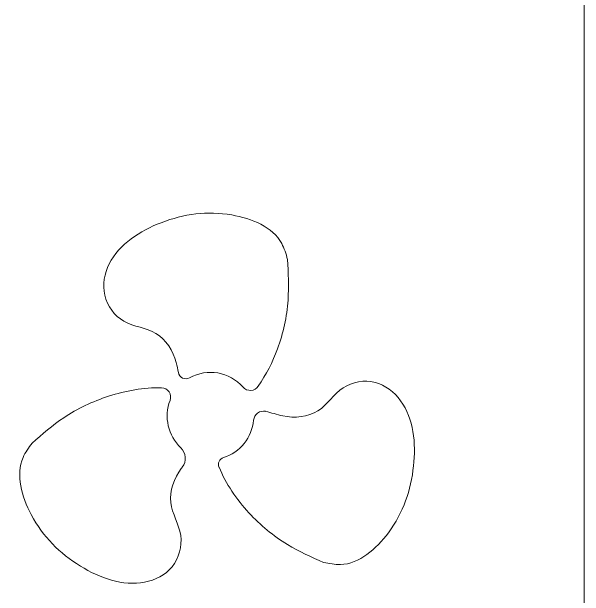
# Model space of a CAD drawing. Header units: metres. Extents: x -2538 to 7610, y -1082 to -498.
# Drawn here: x 284 to 367.6, y -1025.3 to -939.9 of the extents above; entities that cross this region are included whole.
import ezdxf

# ---------------------------------------------------------------- set-up
doc = ezdxf.new("R2010")
doc.units = ezdxf.units.M
doc.linetypes.add('AUSGEZOGEN', pattern=[0])
doc.layers.add('Standard', color=7, linetype='AUSGEZOGEN', lineweight=25)

# ---------------------------------------------------------------- blocks, each defined once
blk = doc.blocks.new('COMPLEXOBJECT_9')
at = {"layer": 'Standard', "color": 7, "linetype": 'AUSGEZOGEN', "lineweight": 13}
for centre, major_axis, start_param, end_param in [((320.74, -999.735), (-0.016, 1.454), 6.063983, 7.747492), ((313.008, -998.987), (-0.069, 6.369), 3.431753, 4.605899), ((315.185, -1006.05), (-0.011, 1.026), 0.29016, 1.960733)]:
    blk.add_ellipse(centre, major_axis=major_axis, ratio=0.99288, start_param=start_param, end_param=end_param, dxfattribs=at)
for points, start_tangent, end_tangent in [([(321.039, -998.313), (323.55, -998.981), (328.686, -998.242), (332.378, -994.87), (337.016, -994.078), (340.744, -996.755), (342.638, -1006.291), (338.962, -1016.037), (331.964, -1020.69), (329.52, -1020.396)], (0.000978, -0.000209), (-0.000982, 0.000189)), ([(329.52, -1020.396), (324.238, -1017.767), (318.619, -1013.143), (314.248, -1006.451)], (-0.000912, 0.000411), (-0.000388, 0.000922))]:
    blk.add_spline(points, degree=3, dxfattribs=dict(at, start_tangent=start_tangent, end_tangent=end_tangent))
blk = doc.blocks.new('COMPLEXOBJECT_10')
at = {"layer": 'Standard', "color": 7, "linetype": 'AUSGEZOGEN', "lineweight": 13}
for centre, major_axis, start_param, end_param in [((305.846, -996.227), (-0.015, 1.354), 4.336194, 6.247926), ((313.008, -998.987), (-0.069, 6.369), 1.194602, 2.376013), ((307.244, -1005.16), (-0.023, 2.105), 4.03076, 5.517605)]:
    blk.add_ellipse(centre, major_axis=major_axis, ratio=0.99288, start_param=start_param, end_param=end_param, dxfattribs=at)
for points, start_tangent, end_tangent in [([(286.964, -1002.94), (291.58, -999.254), (298.131, -996.113), (305.879, -994.874)], (0.000756, 0.000654), (0.001, -0.000025)), ([(308.881, -1006.468), (308.739, -1006.654), (307.209, -1011.648), (308.659, -1016.45), (307.39, -1021.013), (303.395, -1023.263), (294.026, -1020.914), (286.846, -1013.401), (285.657, -1005.04), (286.964, -1002.94)], (-0.000619, -0.000786), (0.000587, 0.00081))]:
    blk.add_spline(points, degree=3, dxfattribs=dict(at, start_tangent=start_tangent, end_tangent=end_tangent))
blk = doc.blocks.new('COMPLEXOBJECT_11')
at = {"layer": 'Standard', "color": 7, "linetype": 'AUSGEZOGEN', "lineweight": 13}
for centre, major_axis, start_param, end_param in [((313.008, -998.987), (-0.069, 6.369), 5.424284, 6.778593), ((309.409, -992.449), (-0.012, 1.106), 1.74922, 3.637), ((318.814, -993.831), (-0.015, 1.427), 2.282692, 4.103172)]:
    blk.add_ellipse(centre, major_axis=major_axis, ratio=0.99288, start_param=start_param, end_param=end_param, dxfattribs=at)
for points, start_tangent, end_tangent in [([(308.33, -992.654), (308.021, -991.204), (305.032, -986.931), (300.373, -985.149), (297.565, -981.347), (298.239, -976.787), (305.814, -970.758), (316.105, -969.631), (323.4, -973.797), (324.251, -976.123)], (-0.000184, 0.000983), (0.000276, -0.000961)), ([(324.251, -976.123), (324.325, -982.056), (322.787, -989.198), (319.984, -994.635)], (0.000051, -0.000999), (-0.000561, -0.000828))]:
    blk.add_spline(points, degree=3, dxfattribs=dict(at, start_tangent=start_tangent, end_tangent=end_tangent))

msp = doc.modelspace()

# ---------------------------------------------------------------- linework, layer by layer
at = {"layer": 'Standard', "color": 7, "linetype": 'AUSGEZOGEN', "lineweight": 13}
msp.add_lwpolyline([(-194.443, -1081.873), (367.557, -1081.873), (367.557, -519.873), (-194.443, -519.873), (-194.443, -1081.873)], close=True, dxfattribs=at)

# ---------------------------------------------------------------- block references
for name in ['COMPLEXOBJECT_11', 'COMPLEXOBJECT_9', 'COMPLEXOBJECT_10']:
    msp.add_blockref(name, (0, 0), dxfattribs=at)

doc.saveas('drawing.dxf')
